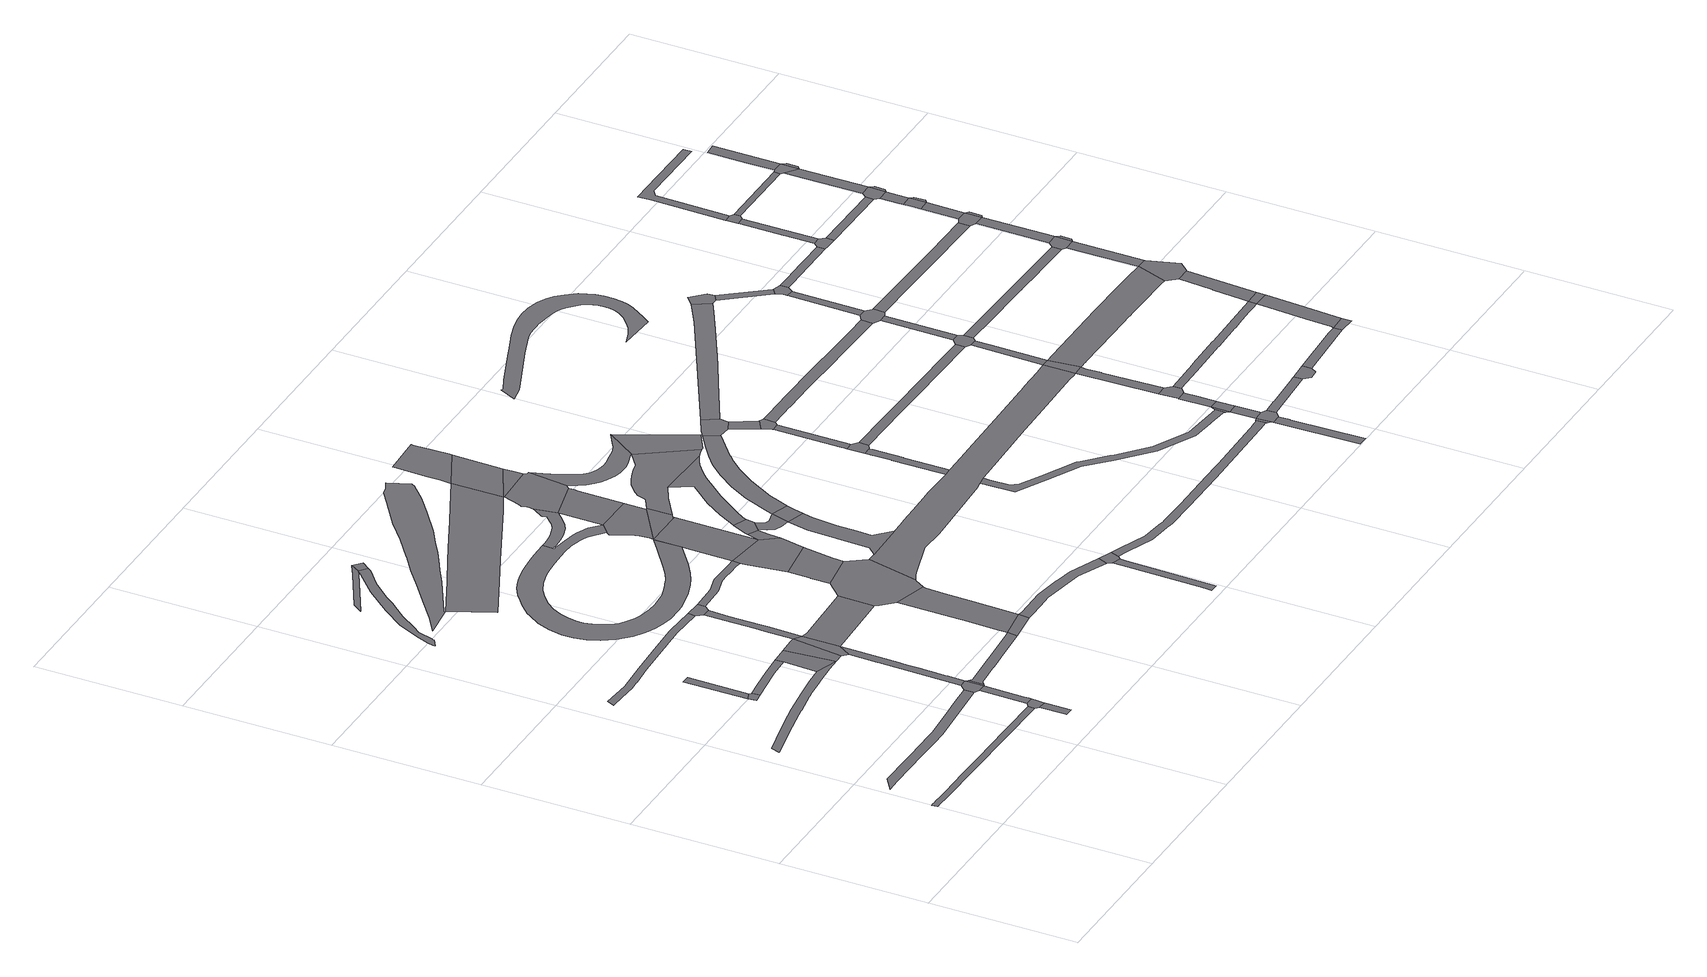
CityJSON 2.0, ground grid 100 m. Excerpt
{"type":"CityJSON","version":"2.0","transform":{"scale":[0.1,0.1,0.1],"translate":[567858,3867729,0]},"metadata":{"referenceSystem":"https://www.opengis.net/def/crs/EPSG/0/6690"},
"CityObjects":{
"road1":{"type":"Road","attributes":{"class":"1040","function":"9020","RoadStructureAttribute.sectionType":"1"},"geometry":[{"type":"MultiSurface","lod":"1","boundaries":[[[0,1,2,3,4,5,6,7,8,9,10,11,12,13,14,15,16,17]]]}]},
"road2":{"type":"Road","attributes":{"class":"1040","function":"9020","RoadStructureAttribute.sectionType":"1"},"geometry":[{"type":"MultiSurface","lod":"1","boundaries":[[[18,19,20,21,22,23,24,25,26,27,28,29,30,31,32,33,34]]]}]},
"road3":{"type":"Road","attributes":{"class":"1040","function":"9020","RoadStructureAttribute.sectionType":"1"},"geometry":[{"type":"MultiSurface","lod":"1","boundaries":[[[35,36,37,38,39,40,41,42,43,44,45,46,47,48,49,50,51,52,53,54]]]}]},
"road4":{"type":"Road","attributes":{"class":"1040","function":"9020","RoadStructureAttribute.sectionType":"4"},"geometry":[{"type":"MultiSurface","lod":"1","boundaries":[[[55,56,57,58,59]]]}]},
"road5":{"type":"Road","attributes":{"class":"1040","function":"9020","RoadStructureAttribute.sectionType":"1"},"geometry":[{"type":"MultiSurface","lod":"1","boundaries":[[[60,61,56,55]]]}]},
"road6":{"type":"Road","attributes":{"class":"1040","function":"9020","RoadStructureAttribute.sectionType":"1"},"geometry":[{"type":"MultiSurface","lod":"1","boundaries":[[[62,63,64,65,66,67]]]}]},
"road7":{"type":"Road","attributes":{"class":"1040","function":"9020","RoadStructureAttribute.sectionType":"4"},"geometry":[{"type":"MultiSurface","lod":"1","boundaries":[[[68,17,16,62,67,69,70,71,72]]]}]},
"road8":{"type":"Road","attributes":{"class":"1040","function":"9020","RoadStructureAttribute.sectionType":"1"},"geometry":[{"type":"MultiSurface","lod":"1","boundaries":[[[73,74,75,59,58,76,77,78]]]}]},
"road9":{"type":"Road","attributes":{"class":"1040","function":"9020","RoadStructureAttribute.sectionType":"1"},"geometry":[{"type":"MultiSurface","lod":"1","boundaries":[[[79,68,72,80,81,82]]]}]},
"road10":{"type":"Road","attributes":{"class":"1040","function":"9020","RoadStructureAttribute.sectionType":"1"},"geometry":[{"type":"MultiSurface","lod":"1","boundaries":[[[83,84,85,86,87,88,89,90,91,92,93,94,95,96,97,98,99,100,101,102,103,104,105]]]}]},
"road11":{"type":"Road","attributes":{"class":"1040","function":"9020","RoadStructureAttribute.sectionType":"4"},"geometry":[{"type":"MultiSurface","lod":"1","boundaries":[[[106,18,34,79,82,107]]]}]},
"road12":{"type":"Road","attributes":{"class":"1040","function":"9020","RoadStructureAttribute.sectionType":"1"},"geometry":[{"type":"MultiSurface","lod":"1","boundaries":[[[107,82,108,109]]]}]},
"road13":{"type":"Road","attributes":{"class":"1040","function":"9020","RoadStructureAttribute.sectionType":"4"},"geometry":[{"type":"MultiSurface","lod":"1","boundaries":[[[110,111,73,78,112,113,35,54]]]}]},
"road14":{"type":"Road","attributes":{"class":"1040","function":"9020","RoadStructureAttribute.sectionType":"1"},"geometry":[{"type":"MultiSurface","lod":"1","boundaries":[[[114,115,116,117,118,119,120,121,122,123,124,125,126,106,107]]]}]},
"road15":{"type":"Road","attributes":{"class":"1040","function":"9020","RoadStructureAttribute.sectionType":"1"},"geometry":[{"type":"MultiSurface","lod":"1","boundaries":[[[127,110,54,128,129]]]}]},
"road16":{"type":"Road","attributes":{"class":"1040","function":"9020","RoadStructureAttribute.sectionType":"4"},"geometry":[{"type":"MultiSurface","lod":"1","boundaries":[[[129,128,124,123,130]]]}]},
"road17":{"type":"Road","attributes":{"class":"1040","function":"9020","RoadStructureAttribute.sectionType":"1"},"geometry":[{"type":"MultiSurface","lod":"1","boundaries":[[[131,132,133,134,135,136,137,138,139,140,141,142,143,144,145,146,147,148,149,150,151,152]]]}]},
"road18":{"type":"Road","attributes":{"class":"1040","function":"9020","RoadStructureAttribute.sectionType":"1"},"geometry":[{"type":"MultiSurface","lod":"1","boundaries":[[[153,154,155,109,108,156,157,158,159,160,161,162]]]}]},
"road19":{"type":"Road","attributes":{"class":"1040","function":"9020","RoadStructureAttribute.sectionType":"1"},"geometry":[{"type":"MultiSurface","lod":"1","boundaries":[[[163,164,165,166,129,130,167,168,169,170]]]}]},
"road20":{"type":"Road","attributes":{"class":"1040","function":"9020","RoadStructureAttribute.sectionType":"1"},"geometry":[{"type":"MultiSurface","lod":"1","boundaries":[[[171,172,173,174,175,131]]]}]},
"road21":{"type":"Road","attributes":{"class":"1040","function":"9020","RoadStructureAttribute.sectionType":"4"},"geometry":[{"type":"MultiSurface","lod":"1","boundaries":[[[105,104,163,170,176,177]]]}]},
"road22":{"type":"Road","attributes":{"class":"1040","function":"9020","RoadStructureAttribute.sectionType":"1"},"geometry":[{"type":"MultiSurface","lod":"1","boundaries":[[[178,179,130,123,180,181,182,183]]]}]},
"road23":{"type":"Road","attributes":{"class":"1040","function":"9020","RoadStructureAttribute.sectionType":"4"},"geometry":[{"type":"MultiSurface","lod":"1","boundaries":[[[171,131,152,184]]]}]},
"road24":{"type":"Road","attributes":{"class":"1040","function":"2","RoadStructureAttribute.sectionType":"4"},"geometry":[{"type":"MultiSurface","lod":"1","boundaries":[[[185,153,162,186]]]}]},
"road25":{"type":"Road","attributes":{"class":"1040","function":"1","RoadStructureAttribute.sectionType":"1"},"geometry":[{"type":"MultiSurface","lod":"1","boundaries":[[[187,188,189,190,191,192,193,194,195,196,197,198,199,200,201,202,203,204,205,206,207,208,209,210,211,212,213,214,215,216,217,218,219,220,221,222,223,224,225,226,227,228,229,230,231,232,233,234,235,236,237,238,239,240,241,242,243,244,245,246,247,248,249,250,251,252,253,254,255,256,257,258,259,260,261,262,263,264,265,266,267,268,269,270,271,272,273,274,275,276,277]]]}]},
"road26":{"type":"Road","attributes":{"class":"1040","function":"2","RoadStructureAttribute.sectionType":"1"},"geometry":[{"type":"MultiSurface","lod":"1","boundaries":[[[278,279,280,281,153,185,282,283,284,285,286,287,288]]]}]},
"road27":{"type":"Road","attributes":{"class":"1040","function":"9020","RoadStructureAttribute.sectionType":"1"},"geometry":[{"type":"MultiSurface","lod":"1","boundaries":[[[289,290,291,292,293,177,176,294,295,296,297,298,299,300,301]]]}]},
"road28":{"type":"Road","attributes":{"class":"1040","function":"1","RoadStructureAttribute.sectionType":"1"},"geometry":[{"type":"MultiSurface","lod":"1","boundaries":[[[302,303,304,305,306,307,308,309,310,311,312,313,314,315,316,317,318,319,320,321,322,323,324,325,326,327,328,329,330]]]}]},
"road29":{"type":"Road","attributes":{"class":"1040","function":"1","RoadStructureAttribute.sectionType":"1"},"geometry":[{"type":"MultiSurface","lod":"1","boundaries":[[[331,332,333,334,335,336,337,338,339,340,341,342,343,344]]]}]},
"road30":{"type":"Road","attributes":{"class":"1040","function":"2","RoadStructureAttribute.sectionType":"4"},"geometry":[{"type":"MultiSurface","lod":"1","boundaries":[[[345,346,178,183,347,348,278,288,349,350,351]]]}]},
"road31":{"type":"Road","attributes":{"class":"1040","function":"2","RoadStructureAttribute.sectionType":"1"},"geometry":[{"type":"MultiSurface","lod":"1","boundaries":[[[352,353,354,355,356,346,345]]]}]},
"road32":{"type":"Road","attributes":{"class":"1040","function":"9020","RoadStructureAttribute.sectionType":"1"},"geometry":[{"type":"MultiSurface","lod":"1","boundaries":[[[357,358,359,360,361,185,186,362,363,364,365,366,367,368]]]}]},
"road33":{"type":"Road","attributes":{"class":"1040","function":"1","RoadStructureAttribute.sectionType":"4"},"geometry":[{"type":"MultiSurface","lod":"1","boundaries":[[[301,300,369,354,353,370,371]]]}]},
"road34":{"type":"Road","attributes":{"class":"1040","function":"1","RoadStructureAttribute.sectionType":"1"},"geometry":[{"type":"MultiSurface","lod":"1","boundaries":[[[372,373,374,375,376,377,378,379,380,381,382,383,384,187,277,385,386,387,388,389,390,391,392]]]}]},
"road35":{"type":"Road","attributes":{"class":"1040","function":"2","RoadStructureAttribute.sectionType":"1"},"geometry":[{"type":"MultiSurface","lod":"1","boundaries":[[[393,394,227,395,396,301,371,397]]]}]},
"road36":{"type":"Road","attributes":{"class":"1040","function":"9020","RoadStructureAttribute.sectionType":"1"},"geometry":[{"type":"MultiSurface","lod":"1","boundaries":[[[398,399,400,401,402,403,404,405,406]]]}]},
"road37":{"type":"Road","attributes":{"class":"1040","function":"1","RoadStructureAttribute.sectionType":"3"},"geometry":[{"type":"MultiSurface","lod":"1","boundaries":[[[407,408,409,410,394,228,227,393]]]}]},
"road38":{"type":"Road","attributes":{"class":"1040","function":"1","RoadStructureAttribute.sectionType":"1"},"geometry":[{"type":"MultiSurface","lod":"1","boundaries":[[[411,371,370,412,413]]]}]},
"road39":{"type":"Road","attributes":{"class":"1040","function":"1","RoadStructureAttribute.sectionType":"4"},"geometry":[{"type":"MultiSurface","lod":"1","boundaries":[[[410,414,268,267,415,416,417,418,419,394,393,397,407]]]}]},
"road40":{"type":"Road","attributes":{"class":"1040","function":"1","RoadStructureAttribute.sectionType":"4"},"geometry":[{"type":"MultiSurface","lod":"1","boundaries":[[[420,421,411,413,422,423,424,425,426]]]}]},
"road41":{"type":"Road","attributes":{"class":"1040","function":"9020","RoadStructureAttribute.sectionType":"4"},"geometry":[{"type":"MultiSurface","lod":"1","boundaries":[[[427,368,367,398,406,428,429]]]}]},
"road42":{"type":"Road","attributes":{"class":"1040","function":"3","RoadStructureAttribute.sectionType":"1"},"geometry":[{"type":"MultiSurface","lod":"1","boundaries":[[[430,431,432,433,434,435,436,437,438,439,440]]]}]},
"road43":{"type":"Road","attributes":{"class":"1040","function":"2","RoadStructureAttribute.sectionType":"1"},"geometry":[{"type":"MultiSurface","lod":"1","boundaries":[[[441,442,443,392,444,445,268,414]]]}]},
"road44":{"type":"Road","attributes":{"class":"1040","function":"1","RoadStructureAttribute.sectionType":"1"},"geometry":[{"type":"MultiSurface","lod":"1","boundaries":[[[446,447,448,449,450,424,423,451,452,453,454,455,456,430,457]]]}]},
"road45":{"type":"Road","attributes":{"class":"1040","function":"1","RoadStructureAttribute.sectionType":"4"},"geometry":[{"type":"MultiSurface","lod":"1","boundaries":[[[458,459,460,461,462,463,464,465,466,467,372,392,443,468,469]]]}]},
"road46":{"type":"Road","attributes":{"class":"1040","function":"1","RoadStructureAttribute.sectionType":"4"},"geometry":[{"type":"MultiSurface","lod":"1","boundaries":[[[457,430,440,470,471]]]}]},
"road47":{"type":"Road","attributes":{"class":"1040","function":"1","RoadStructureAttribute.sectionType":"2"},"geometry":[{"type":"MultiSurface","lod":"1","boundaries":[[[472,331,344,473]]]}]},
"road48":{"type":"Road","attributes":{"class":"1040","function":"2","RoadStructureAttribute.sectionType":"1"},"geometry":[{"type":"MultiSurface","lod":"1","boundaries":[[[474,473,472,475,476,477,478,479,480,481,482,483,484,485,331,344,462,461]]]}]},
"road49":{"type":"Road","attributes":{"class":"1040","function":"1","RoadStructureAttribute.sectionType":"1"},"geometry":[{"type":"MultiSurface","lod":"1","boundaries":[[[486,487,488,489,490,420,426,491,492,493,494,495,496,497,498,499,500]]]}]},
"road50":{"type":"Road","attributes":{"class":"1040","function":"1","RoadStructureAttribute.sectionType":"1"},"geometry":[{"type":"MultiSurface","lod":"1","boundaries":[[[501,502,503,504,505,506,507,508,509,510,511,512,513,409,408,514,486,500,515,516]]]}]},
"road51":{"type":"Road","attributes":{"class":"1040","function":"1","RoadStructureAttribute.sectionType":"1"},"geometry":[{"type":"MultiSurface","lod":"1","boundaries":[[[517,518,519,520,521,522,523,524,525,526,527,528,529,530,531,532,533,469,468,534,535,536,537,538,539,540,541,542,543,544,545,546,547,501,548]]]}]},
"road52":{"type":"Road","attributes":{"class":"1040","function":"3","RoadStructureAttribute.sectionType":"1"},"geometry":[{"type":"MultiSurface","lod":"1","boundaries":[[[549,550,551,552,553,554,555,556,557,457,471,558,559,560,561,562,563,564,565,566,567]]]}]},
"road53":{"type":"Road","attributes":{"class":"1040","function":"3","RoadStructureAttribute.sectionType":"1"},"geometry":[{"type":"MultiSurface","lod":"1","boundaries":[[[568,569,570,571,572,573,574,575,576,577,578,579,580,581,582,583,584,585,586,435,434,587,351,350,588,589,590,591,592,593,594,595,596,597,598,599,600,601,602,603,604,605]]]}]},
"road54":{"type":"Road","attributes":{"class":"1040","function":"1","RoadStructureAttribute.sectionType":"4"},"geometry":[{"type":"MultiSurface","lod":"1","boundaries":[[[548,501,516,606,607]]]}]},
"road55":{"type":"Road","attributes":{"class":"1040","function":"9020","RoadStructureAttribute.sectionType":"1"},"geometry":[{"type":"MultiSurface","lod":"1","boundaries":[[[608,609,610,611,612,613,614,615,616,617,618,619,620,621,622,623,429,428,624,625,626,627,628,629,630,631,632,633,634,635,636]]]}]},
"road56":{"type":"Road","attributes":{"class":"1040","function":"9020","RoadStructureAttribute.sectionType":"1"},"geometry":[{"type":"MultiSurface","lod":"1","boundaries":[[[637,638,639,640,641,642,643,644,645,646,647,648,649,650,651,579,578]]]}]},
"road57":{"type":"Road","attributes":{"class":"1040","function":"9020","RoadStructureAttribute.sectionType":"4"},"geometry":[{"type":"MultiSurface","lod":"1","boundaries":[[[652,653,654,643,642,655,656]]]}]},
"road58":{"type":"Road","attributes":{"class":"1040","function":"9020","RoadStructureAttribute.sectionType":"1"},"geometry":[{"type":"MultiSurface","lod":"1","boundaries":[[[657,658,659,660,661,653,652]]]}]},
"road59":{"type":"Road","attributes":{"class":"1040","function":"3","RoadStructureAttribute.sectionType":"4"},"geometry":[{"type":"MultiSurface","lod":"1","boundaries":[[[662,663,549,567,664,665,666]]]}]},
"road60":{"type":"Road","attributes":{"class":"1040","function":"9020","RoadStructureAttribute.sectionType":"1"},"geometry":[{"type":"MultiSurface","lod":"1","boundaries":[[[665,664,667,668]]]}]},
"road61":{"type":"Road","attributes":{"class":"1040","function":"9020","RoadStructureAttribute.sectionType":"4"},"geometry":[{"type":"MultiSurface","lod":"1","boundaries":[[[668,667,669,670,658,657,671,672]]]}]},
"road62":{"type":"Road","attributes":{"class":"1040","function":"9020","RoadStructureAttribute.sectionType":"1"},"geometry":[{"type":"MultiSurface","lod":"1","boundaries":[[[673,674,675,676,677,678,679,680,681,682,683,596,595,684,685,686,687,688,689,690,691,692,693,694,695,696,697,698]]]}]},
"road63":{"type":"Road","attributes":{"class":"1040","function":"9020","RoadStructureAttribute.sectionType":"1"},"geometry":[{"type":"MultiSurface","lod":"1","boundaries":[[[699,700,701,702,703,656,655,704,705,706,707,708,709]]]}]},
"road64":{"type":"Road","attributes":{"class":"1040","function":"9020","RoadStructureAttribute.sectionType":"1"},"geometry":[{"type":"MultiSurface","lod":"1","boundaries":[[[710,711,712,713,714,715,716]]]}]},
"road65":{"type":"Road","attributes":{"class":"1040","function":"9020","RoadStructureAttribute.sectionType":"1"},"geometry":[{"type":"MultiSurface","lod":"1","boundaries":[[[717,636,635,718]]]}]},
"road66":{"type":"Road","attributes":{"class":"1040","function":"9020","RoadStructureAttribute.sectionType":"4"},"geometry":[{"type":"MultiSurface","lod":"1","boundaries":[[[719,717,718,714,713,720,721]]]}]},
"road67":{"type":"Road","attributes":{"class":"1040","function":"9020","RoadStructureAttribute.sectionType":"1"},"geometry":[{"type":"MultiSurface","lod":"1","boundaries":[[[722,698,697,723]]]}]},
"road68":{"type":"Road","attributes":{"class":"1040","function":"9020","RoadStructureAttribute.sectionType":"1"},"geometry":[{"type":"MultiSurface","lod":"1","boundaries":[[[723,717,719,724]]]}]},
"road69":{"type":"Road","attributes":{"class":"1040","function":"3","RoadStructureAttribute.sectionType":"1"},"geometry":[{"type":"MultiSurface","lod":"1","boundaries":[[[725,726,662,666,727,728,729,730,731,732,733,734,735,736]]]}]},
"road70":{"type":"Road","attributes":{"class":"1040","function":"9020","RoadStructureAttribute.sectionType":"1"},"geometry":[{"type":"MultiSurface","lod":"1","boundaries":[[[737,738,739,740,741,742,743,744,745,672,671,746,747,748,749,750,751,752,753,754]]]}]},
"road71":{"type":"Road","attributes":{"class":"1040","function":"1","RoadStructureAttribute.sectionType":"1"},"geometry":[{"type":"MultiSurface","lod":"1","boundaries":[[[755,756,757,758,759,760,761,762,763,764,765,766,767,768,769,770,771,772,773,774,775,776,777,778,779,780,781,782,783,784,785,786,787,788,789,790,791,792,793,794,795,796,797,798,799,800,801,802,803,804,805,806,807,808,809,810,811]]]}]},
"road72":{"type":"Road","attributes":{"class":"1040","function":"9020","RoadStructureAttribute.sectionType":"4"},"geometry":[{"type":"MultiSurface","lod":"1","boundaries":[[[812,813,814,815,816,722,723,724]]]}]},
"road73":{"type":"Road","attributes":{"class":"1040","function":"9020","RoadStructureAttribute.sectionType":"1"},"geometry":[{"type":"MultiSurface","lod":"1","boundaries":[[[817,818,819,722,816]]]}]},
"road74":{"type":"Road","attributes":{"class":"1040","function":"9020","RoadStructureAttribute.sectionType":"4"},"geometry":[{"type":"MultiSurface","lod":"1","boundaries":[[[820,821,822,819,818,823,824,825]]]}]},
"road75":{"type":"Road","attributes":{"class":"1040","function":"9020","RoadStructureAttribute.sectionType":"1"},"geometry":[{"type":"MultiSurface","lod":"1","boundaries":[[[826,827,828,829,830,605,821,820]]]}]},
"road76":{"type":"Road","attributes":{"class":"1040","function":"9020","RoadStructureAttribute.sectionType":"1"},"geometry":[{"type":"MultiSurface","lod":"1","boundaries":[[[831,832,833,834,835,721,720,836]]]}]},
"road77":{"type":"Road","attributes":{"class":"1040","function":"9020","RoadStructureAttribute.sectionType":"4"},"geometry":[{"type":"MultiSurface","lod":"1","boundaries":[[[568,605,830,837]]]}]},
"road78":{"type":"Road","attributes":{"class":"1040","function":"9020","RoadStructureAttribute.sectionType":"1"},"geometry":[{"type":"MultiSurface","lod":"1","boundaries":[[[838,568,837,839,840]]]}]},
"road79":{"type":"Road","attributes":{"class":"1040","function":"9020","RoadStructureAttribute.sectionType":"4"},"geometry":[{"type":"MultiSurface","lod":"1","boundaries":[[[841,831,836,842,843,844]]]}]},
"road80":{"type":"Road","attributes":{"class":"1040","function":"9020","RoadStructureAttribute.sectionType":"4"},"geometry":[{"type":"MultiSurface","lod":"1","boundaries":[[[845,709,708,838,840,846,847,848]]]}]},
"road81":{"type":"Road","attributes":{"class":"1040","function":"9020","RoadStructureAttribute.sectionType":"1"},"geometry":[{"type":"MultiSurface","lod":"1","boundaries":[[[849,850,845,848]]]}]},
"road82":{"type":"Road","attributes":{"class":"1040","function":"9020","RoadStructureAttribute.sectionType":"4"},"geometry":[{"type":"MultiSurface","lod":"1","boundaries":[[[851,754,753,850,849,852,853,854,855]]]}]},
"road83":{"type":"Road","attributes":{"class":"1040","function":"3","RoadStructureAttribute.sectionType":"4"},"geometry":[{"type":"MultiSurface","lod":"1","boundaries":[[[856,857,725,736,858,859,860]]]}]},
"road84":{"type":"Road","attributes":{"class":"1040","function":"9020","RoadStructureAttribute.sectionType":"1"},"geometry":[{"type":"MultiSurface","lod":"1","boundaries":[[[861,862,863,864,865,866,867,868,825,824,869,870,871,872,873,874,875,876,877,878,879]]]}]},
"road85":{"type":"Road","attributes":{"class":"1040","function":"9020","RoadStructureAttribute.sectionType":"1"},"geometry":[{"type":"MultiSurface","lod":"1","boundaries":[[[880,851,855,881]]]}]},
"road86":{"type":"Road","attributes":{"class":"1040","function":"9020","RoadStructureAttribute.sectionType":"1"},"geometry":[{"type":"MultiSurface","lod":"1","boundaries":[[[882,883,841,844,884,885]]]}]},
"road87":{"type":"Road","attributes":{"class":"1040","function":"9020","RoadStructureAttribute.sectionType":"1"},"geometry":[{"type":"MultiSurface","lod":"1","boundaries":[[[859,858,886,887]]]}]},
"road88":{"type":"Road","attributes":{"class":"1040","function":"9020","RoadStructureAttribute.sectionType":"4"},"geometry":[{"type":"MultiSurface","lod":"1","boundaries":[[[887,886,888,889,880,881,890,891]]]}]},
"road89":{"type":"Road","attributes":{"class":"1040","function":"9020","RoadStructureAttribute.sectionType":"1"},"geometry":[{"type":"MultiSurface","lod":"1","boundaries":[[[892,893,894,895,896,897,898,899,837,830,900,901,902,903,904,905,906,907,908,909,910,911,912,913,914]]]}]},
"road90":{"type":"Road","attributes":{"class":"1040","function":"9020","RoadStructureAttribute.sectionType":"4"},"geometry":[{"type":"MultiSurface","lod":"1","boundaries":[[[915,882,885,916]]]}]},
"road91":{"type":"Road","attributes":{"class":"1040","function":"9020","RoadStructureAttribute.sectionType":"1"},"geometry":[{"type":"MultiSurface","lod":"1","boundaries":[[[917,918,847,846,919,920,921,922,923,924,925,926,927,928]]]}]},
"road92":{"type":"Road","attributes":{"class":"1040","function":"9020","RoadStructureAttribute.sectionType":"1"},"geometry":[{"type":"MultiSurface","lod":"1","boundaries":[[[929,930,891,890,931,932,933,934,935,936,937]]]}]},
"road93":{"type":"Road","attributes":{"class":"1040","function":"9020","RoadStructureAttribute.sectionType":"1"},"geometry":[{"type":"MultiSurface","lod":"1","boundaries":[[[879,938,939,940,882,915,941,942]]]}]},
"road94":{"type":"Road","attributes":{"class":"1040","function":"9020","RoadStructureAttribute.sectionType":"1"},"geometry":[{"type":"MultiSurface","lod":"1","boundaries":[[[943,944,945,853,852,946,947,948,949,950,951,952]]]}]},
"road95":{"type":"Road","attributes":{"class":"1040","function":"9020","RoadStructureAttribute.sectionType":"4"},"geometry":[{"type":"MultiSurface","lod":"1","boundaries":[[[953,861,879,942]]]}]},
"road96":{"type":"Road","attributes":{"class":"1040","function":"9020","RoadStructureAttribute.sectionType":"1"},"geometry":[{"type":"MultiSurface","lod":"1","boundaries":[[[954,955,956,957,861,953,958]]]}]},
"road97":{"type":"Road","attributes":{"class":"1040","function":"9020","RoadStructureAttribute.sectionType":"4"},"geometry":[{"type":"MultiSurface","lod":"1","boundaries":[[[959,937,936,960,961,962,963,964]]]}]},
"road98":{"type":"Road","attributes":{"class":"1040","function":"9020","RoadStructureAttribute.sectionType":"4"},"geometry":[{"type":"MultiSurface","lod":"1","boundaries":[[[914,913,954,958,965,966,967]]]}]},
"road99":{"type":"Road","attributes":{"class":"1040","function":"9020","RoadStructureAttribute.sectionType":"1"},"geometry":[{"type":"MultiSurface","lod":"1","boundaries":[[[968,969,970,971,972,959,964]]]}]},
"road100":{"type":"Road","attributes":{"class":"1040","function":"9020","RoadStructureAttribute.sectionType":"1"},"geometry":[{"type":"MultiSurface","lod":"1","boundaries":[[[973,914,967,974]]]}]},
"road101":{"type":"Road","attributes":{"class":"1040","function":"9020","RoadStructureAttribute.sectionType":"4"},"geometry":[{"type":"MultiSurface","lod":"1","boundaries":[[[975,976,977,969,968,978,979]]]}]},
"road102":{"type":"Road","attributes":{"class":"1040","function":"9020","RoadStructureAttribute.sectionType":"4"},"geometry":[{"type":"MultiSurface","lod":"1","boundaries":[[[980,928,927,973,974,981]]]}]},
"road103":{"type":"Road","attributes":{"class":"1040","function":"9020","RoadStructureAttribute.sectionType":"1"},"geometry":[{"type":"MultiSurface","lod":"1","boundaries":[[[963,962,982,983,984]]]}]},
"road104":{"type":"Road","attributes":{"class":"1040","function":"9020","RoadStructureAttribute.sectionType":"1"},"geometry":[{"type":"MultiSurface","lod":"1","boundaries":[[[981,974,985,986]]]}]},
"road105":{"type":"Road","attributes":{"class":"1040","function":"9020","RoadStructureAttribute.sectionType":"1"},"geometry":[{"type":"MultiSurface","lod":"1","boundaries":[[[987,980,981,988]]]}]},
"road106":{"type":"Road","attributes":{"class":"1040","function":"9020","RoadStructureAttribute.sectionType":"4"},"geometry":[{"type":"MultiSurface","lod":"1","boundaries":[[[989,952,951,987,988,990]]]}]},
"road107":{"type":"Road","attributes":{"class":"1040","function":"9020","RoadStructureAttribute.sectionType":"1"},"geometry":[{"type":"MultiSurface","lod":"1","boundaries":[[[990,988,991,992]]]}]},
"road108":{"type":"Road","attributes":{"class":"1040","function":"9020","RoadStructureAttribute.sectionType":"1"},"geometry":[{"type":"MultiSurface","lod":"1","boundaries":[[[979,978,993,994]]]}]},
"road109":{"type":"Road","attributes":{"class":"1040","function":"9020","RoadStructureAttribute.sectionType":"1"},"geometry":[{"type":"MultiSurface","lod":"1","boundaries":[[[995,996,997,989,990]]]}]},
"road110":{"type":"Road","attributes":{"class":"1040","function":"9020","RoadStructureAttribute.sectionType":"1"},"geometry":[{"type":"MultiSurface","lod":"1","boundaries":[[[998,999,1000,1001,1002,1003,1004,1005,1006,1007,976,975,1008,1009,1010,1011]]]}]},
"road111":{"type":"Road","attributes":{"class":"1040","function":"9020","RoadStructureAttribute.sectionType":"4"},"geometry":[{"type":"MultiSurface","lod":"1","boundaries":[[[1012,1013,1014,1015,997,996]]]}]},
"road112":{"type":"Road","attributes":{"class":"1040","function":"9020","RoadStructureAttribute.sectionType":"1"},"geometry":[{"type":"MultiSurface","lod":"1","boundaries":[[[1016,1017,1013,1012,1018,1019]]]}]},
"road113":{"type":"Road","attributes":{"class":"1040","function":"9020","RoadStructureAttribute.sectionType":"1"},"geometry":[{"type":"MultiSurface","lod":"1","boundaries":[[[1012,996,1020,1021]]]}]},
"road114":{"type":"Road","attributes":{"class":"1040","function":"9020","RoadStructureAttribute.sectionType":"4"},"geometry":[{"type":"MultiSurface","lod":"1","boundaries":[[[1022,984,983,1016,1019,1023]]]}]},
"road115":{"type":"Road","attributes":{"class":"1040","function":"9020","RoadStructureAttribute.sectionType":"1"},"geometry":[{"type":"MultiSurface","lod":"1","boundaries":[[[1023,1019,1024,1025]]]}]},
"road116":{"type":"Road","attributes":{"class":"1040","function":"9020","RoadStructureAttribute.sectionType":"1"},"geometry":[{"type":"MultiSurface","lod":"1","boundaries":[[[1026,1027,1022,1023,1028]]]}]},
"road117":{"type":"Road","attributes":{"class":"1040","function":"9020","RoadStructureAttribute.sectionType":"4"},"geometry":[{"type":"MultiSurface","lod":"1","boundaries":[[[1029,994,993,1026,1028,1030]]]}]},
"road118":{"type":"Road","attributes":{"class":"1040","function":"9020","RoadStructureAttribute.sectionType":"1"},"geometry":[{"type":"MultiSurface","lod":"1","boundaries":[[[1030,1028,1031,1032]]]}]},
"road119":{"type":"Road","attributes":{"class":"1040","function":"9020","RoadStructureAttribute.sectionType":"1"},"geometry":[{"type":"MultiSurface","lod":"1","boundaries":[[[1033,1034,1035,1036,1029,1030]]]}]}
},
"vertices":[
[726,468,0],[654,469,0],[351,473,0],[347,473,0],[119,477,0],[58,478,0],[57,478,0],[43,479,0],[27,479,0],[18,479,0],[4,480,0],[6,440,0],[17,440,0],[21,440,0],[46,439,0],[110,435,0],[1262,418,0],[1263,460,0],
[1257,888,0],[1171,881,0],[1167,881,0],[1054,871,0],[946,862,0],[741,844,0],[641,846,0],[639,846,0],[637,846,0],[150,850,0],[55,782,0],[149,785,0],[319,783,0],[484,781,0],[638,780,0],[743,778,0],[1261,823,0],
[1051,1771,0],[937,1763,0],[793,1746,0],[599,1719,0],[450,1691,0],[259,1650,0],[151,1626,0],[132,1567,0],[333,1607,0],[337,1608,0],[501,1639,0],[614,1658,0],[618,1658,0],[773,1683,0],[777,1684,0],[817,1691,0],[949,1702,0],[953,1703,0],[1113,1717,0],[1204,1719,0],
[641,2025,0],[587,2002,0],[596,1948,0],[663,1958,0],[656,2010,0],
[646,2437,0],[589,2437,0],
[1287,395,0],[1286,224,0],[1286,214,0],[1343,212,0],[1344,376,0],[1344,392,0],
[1291,482,0],[1344,394,0],[1345,415,0],[1347,456,0],[1347,479,0],
[1054,2053,0],[911,2043,0],[757,2025,0],[765,1972,0],[916,1990,0],[1061,2000,0],
[1295,801,0],[1348,501,0],[1349,534,0],[1352,800,0],
[1292,2756,0],[1086,2766,0],[1067,2767,0],[877,2758,0],[604,2744,0],[383,2728,0],[186,2741,0],[160,2691,0],[182,2691,0],[333,2681,0],[337,2681,0],[383,2678,0],[456,2683,0],[460,2683,0],[607,2694,0],[878,2708,0],[880,2708,0],[882,2708,0],[982,2713,0],[986,2713,0],[1067,2717,0],[1290,2706,0],[1294,2756,0],
[1296,928,0],[1353,927,0],
[1368,812,0],[1369,913,0],
[1171,2059,0],[1068,2054,0],[1060,1997,0],[1050,1776,0],
[1355,1045,0],[1355,1067,0],[1357,1158,0],[1357,1185,0],[1358,1230,0],[1359,1324,0],[1360,1368,0],[1360,1379,0],[1365,1684,0],[1366,1774,0],[1308,1685,0],[1305,1492,0],[1305,1488,0],
[1278,2063,0],[1276,1720,0],[1315,2063,0],
[1369,2028,0],
[837,4742,0],[809,4709,0],[658,4568,0],[514,4396,0],[403,4241,0],[333,4098,0],[299,4006,0],[288,3962,0],[285,3948,0],[342,3983,0],[343,3987,0],[347,3999,0],[347,4001,0],[378,4105,0],[419,4161,0],[501,4273,0],[557,4338,0],[603,4392,0],[650,4460,0],[764,4582,0],[872,4675,0],[892,4700,0],
[1957,946,0],[1913,940,0],[1388,895,0],[1392,830,0],[1569,845,0],[1573,845,0],[1748,860,0],[1752,860,0],[1919,874,0],[1950,876,0],
[1323,2663,0],[1319,2524,0],[1320,2321,0],[1318,2252,0],[1373,2251,0],[1375,2321,0],[1374,2523,0],[1378,2661,0],
[879,4805,0],[792,4755,0],[483,4590,0],[437,4524,0],[809,4723,0],
[1412,2700,0],[1412,2750,0],
[1874,2040,0],[1417,2020,0],[1413,1775,0],[1722,1789,0],[1726,1789,0],[1867,1795,0],
[936,4756,0],
[2169,977,0],[2162,902,0],
[1591,3881,0],[1526,3880,0],[1436,3876,0],[1372,3871,0],[1330,3866,0],[1275,3860,0],[1219,3849,0],[1172,3835,0],[1126,3819,0],[1091,3804,0],[1058,3785,0],[1024,3764,0],[976,3725,0],[930,3687,0],[894,3653,0],[863,3620,0],[843,3592,0],[792,3512,0],[757,3424,0],[738,3327,0],[740,3246,0],[754,3168,0],[785,3087,0],[835,3011,0],[915,2936,0],[978,2892,0],[1022,2871,0],[1052,2856,0],[1118,2836,0],[1193,2824,0],[1291,2820,0],[1340,2824,0],[1390,2834,0],[1448,2845,0],[1495,2856,0],[1541,2872,0],[1588,2891,0],[1640,2913,0],[1706,2949,0],[1788,3004,0],[1948,3126,0],[1945,3312,0],[1858,3245,0],[1700,3126,0],[1631,3079,0],[1574,3048,0],[1526,3028,0],[1512,3022,0],[1412,2991,0],[1344,2982,0],[1291,2980,0],[1231,2983,0],[1183,2991,0],[1140,3000,0],[1103,3015,0],[1055,3041,0],[1012,3073,0],[973,3119,0],[945,3171,0],[929,3222,0],[919,3272,0],[918,3324,0],[927,3384,0],[946,3442,0],[976,3502,0],[1022,3558,0],[1075,3608,0],[1138,3653,0],[1210,3686,0],[1298,3712,0],[1346,3717,0],[1386,3722,0],[1445,3726,0],[1531,3730,0],[1585,3728,0],[1662,3724,0],[1731,3708,0],[1744,3704,0],[1764,3696,0],[1803,3680,0],[1895,3603,0],[1961,3659,0],[1926,3693,0],[1890,3723,0],[1808,3762,0],[1781,3772,0],[1699,3785,0],[1657,3792,0],[1605,3799,0],[1588,3799,0],[1588,3812,0],
[1967,1692,0],[1963,1275,0],[1965,1252,0],[1957,997,0],[2174,1142,0],[2174,1181,0],[2176,1253,0],[2178,1276,0],[2184,1486,0],[2189,1614,0],[2191,1629,0],
[1942,2784,0],[1899,2785,0],[1773,2789,0],[1710,2788,0],[1590,2756,0],[1598,2707,0],[1716,2738,0],[1768,2739,0],[1773,2739,0],[1825,2737,0],[1897,2735,0],[1941,2732,0],[1944,2784,0],
[1802,5039,0],[1748,5013,0],[1698,5000,0],[1608,4936,0],[1588,4922,0],[1479,4845,0],[1415,4797,0],[1273,4677,0],[1118,4558,0],[1110,4551,0],[988,4463,0],[853,4357,0],[707,4245,0],[558,4127,0],[432,4038,0],[658,4067,0],[657,4073,0],[660,4080,0],[950,4236,0],[1068,4308,0],[1160,4361,0],[1235,4406,0],[1334,4471,0],[1446,4542,0],[1619,4673,0],[1724,4755,0],[1747,4773,0],[1850,4870,0],[1866,4897,0],
[1972,4685,0],[1734,4571,0],[1588,4502,0],[1412,4421,0],[1192,4317,0],[971,4212,0],[765,4116,0],[662,4066,0],[792,3784,0],[1101,3926,0],[1327,4032,0],[1833,4267,0],[1865,4282,0],[1979,4338,0],
[2236,2185,0],[1977,2146,0],[1885,1777,0],[1889,1772,0],[2239,1701,0],[2241,1704,0],[2324,2058,0],
[2241,2263,0],[2270,2468,0],[1981,2428,0],[1979,2281,0],[1979,2277,0],
[2738,920,0],[2639,937,0],[2608,943,0],[2426,975,0],[2204,972,0],[2205,901,0],[2304,902,0],[2308,902,0],[2420,903,0],[2717,851,0],[2922,763,0],[2949,830,0],
[1946,2683,0],[2304,2641,0],[2226,2749,0],
[1937,4117,0],[1924,4095,0],[1889,4040,0],[1885,4029,0],[1889,4022,0],[1897,4006,0],[1855,3965,0],[1829,3940,0],[1797,3920,0],[1752,3903,0],[1716,3893,0],[1668,3884,0],[1620,3882,0],[1629,3810,0],[1689,3813,0],[1750,3821,0],[1822,3845,0],[1860,3867,0],[1892,3892,0],[1930,3929,0],[1962,3961,0],
[2212,3314,0],[1952,3317,0],[1948,3094,0],[1947,2909,0],[2232,3314,0],
[2945,733,0],[2943,671,0],[2935,153,0],[2935,151,0],[2935,149,0],[2933,63,0],[2989,63,0],[2998,670,0],[3003,712,0],
[2232,3328,0],[2247,3339,0],[2245,3511,0],[2234,3504,0],
[2253,2836,0],[2313,2721,0],[2325,2800,0],
[2236,3656,0],[1878,3576,0],[1910,3517,0],[1933,3463,0],[1948,3407,0],[1953,3344,0],
[2306,2958,0],[2261,2861,0],[2327,2806,0],[2331,2807,0],[2394,2864,0],[2395,2891,0],[2400,2919,0],
[2950,830,0],[3026,738,0],[3045,795,0],
[2488,2682,0],[2461,2540,0],[2450,2337,0],[2444,2114,0],[2389,2055,0],[2684,2064,0],[2576,2166,0],[2582,2269,0],[2581,2408,0],[2596,2575,0],[2613,2643,0],
[2240,3968,0],[2240,3998,0],[2240,4031,0],[1962,3921,0],[1962,3883,0],
[2524,2808,0],[2448,2790,0],[2422,2798,0],[2405,2819,0],[2397,2839,0],[2334,2804,0],[2338,2788,0],[2350,2754,0],[2377,2714,0],[2425,2694,0],[2486,2683,0],[2526,2809,0],
[2288,4325,0],[2277,4326,0],[2271,4331,0],[2263,4344,0],[1982,4331,0],[1945,4219,0],[1928,4191,0],[1935,4185,0],[1939,4176,0],[1941,4145,0],[2263,4057,0],[2292,4325,0],
[2633,2720,0],[2650,2769,0],
[2266,4825,0],[2262,4482,0],
[2263,4423,0],[2266,4844,0],[2267,4954,0],[2261,5079,0],[2261,5096,0],[1985,5084,0],[1985,5080,0],[1985,5069,0],[1981,4844,0],[1980,4775,0],[1980,4763,0],[1973,4688,0],
[2515,3502,0],[2599,3366,0],[2458,3208,0],[2377,3082,0],[2308,2961,0],[2415,2949,0],[2453,3013,0],[2571,3175,0],[2649,3268,0],[2715,3346,0],[2758,3387,0],[2796,3419,0],[2829,3444,0],[2869,3469,0],[2911,3490,0],
[2754,3865,0],[2651,3787,0],[2598,3775,0],[2534,3755,0],[2489,3736,0],[2446,3714,0],[2408,3681,0],[2378,3653,0],[2356,3624,0],[2343,3593,0],[2338,3576,0],[2333,3565,0],[2322,3556,0],[2410,3446,0],[2953,3505,0],[2992,3515,0],
[2800,4015,0],[2778,4000,0],[2741,3985,0],[2694,3976,0],[2647,3967,0],[2603,3961,0],[2565,3959,0],[2526,3964,0],[2495,3973,0],[2455,3996,0],[2428,4022,0],[2406,4052,0],[2398,4068,0],[2386,4093,0],[2355,4155,0],[2319,4248,0],[2306,4285,0],[2282,4020,0],[2290,4004,0],[2295,3996,0],[2324,3954,0],[2361,3915,0],[2391,3888,0],[2426,3869,0],[2459,3853,0],[2493,3842,0],[2538,3831,0],[2571,3829,0],[2610,3830,0],[2660,3842,0],[2749,3869,0],[2900,4079,0],
[3131,3577,0],[3024,3504,0],[2943,3442,0],[2872,3382,0],[2864,3376,0],[2780,3284,0],[2692,3161,0],[2612,3024,0],[2539,2845,0],[2680,2852,0],[2710,2925,0],[2715,2933,0],[2802,3087,0],[2891,3208,0],[2957,3285,0],[2996,3321,0],[3000,3325,0],[3044,3365,0],[3184,3481,0],
[4762,2108,0],[4671,2104,0],[4493,2100,0],[4489,2100,0],[4018,2089,0],[4014,2089,0],[3835,2084,0],[3833,2084,0],[3831,2084,0],[3536,2077,0],[3449,2078,0],[3391,2074,0],[3355,2074,0],[3169,2079,0],[3046,2077,0],[2883,2071,0],[2878,2071,0],[2818,2069,0],[2758,2067,0],[2327,2057,0],[2283,1725,0],[2316,1736,0],[2593,1820,0],[2599,1820,0],[2770,1810,0],[2772,1810,0],[3346,1841,0],[3392,1850,0],[3455,1858,0],[3515,1861,0],[4055,1877,0],[4123,1878,0],[4296,1882,0],[4300,1882,0],[4686,1891,0],[4740,1890,0],[4744,1890,0],[4763,1889,0],
[3005,3512,0],[3135,3591,0],
[4756,679,0],[4721,678,0],[4717,678,0],[4712,678,0],[4675,677,0],[4228,669,0],[4196,669,0],[4074,667,0],[3714,667,0],[3504,671,0],[3502,671,0],[3472,675,0],[3422,681,0],[3303,696,0],[3122,766,0],[3047,794,0],[3101,711,0],[3289,638,0],[3474,615,0],[3476,615,0],[3488,613,0],[3499,612,0],[3713,608,0],[4074,608,0],[4747,619,0],[4757,619,0],[4768,620,0],[4775,613,0],[4768,684,0],
[3449,2144,0],[3448,2387,0],[3448,2389,0],[3448,2391,0],[3447,2593,0],[3447,2618,0],[3390,2615,0],[3390,2566,0],[3390,2564,0],[3390,2562,0],[3391,2442,0],[3391,2440,0],[3391,2438,0],[3392,2230,0],[3393,2143,0],
[3443,2735,0],[3386,2734,0],[3390,2617,0],[3481,2638,0],[3483,2703,0],
[3441,3232,0],[3384,3228,0],[3386,2770,0],[3386,2768,0],[3386,2766,0],
[3287,3668,0],[3179,3610,0],[3261,3473,0],[3339,3510,0],[3349,3571,0],
[3358,3300,0],[3434,3350,0],
[3371,3276,0],[3384,3232,0],[3462,3256,0],[3463,3334,0],
[4765,957,0],[4475,985,0],[4229,1105,0],[4043,1270,0],[4023,1288,0],[3887,1419,0],[3870,1436,0],[3633,1557,0],[3491,1631,0],[3454,1680,0],[3453,1815,0],[3393,1847,0],[3396,1814,0],[3397,1806,0],[3399,1615,0],[3607,1507,0],[3837,1390,0],[3985,1247,0],[4197,1058,0],[4459,930,0],[4620,914,0],[4624,914,0],[4632,913,0],[4760,901,0],[4770,889,0],[4768,962,0],
[4126,2691,0],[4125,2691,0],[4122,2691,0],[3642,2700,0],[3638,2700,0],[3899,2631,0],[4124,2627,0],[4397,2622,0],[4401,2622,0],[4735,2616,0],[4735,2681,0],
[4883,8,0],[4869,504,0],[4869,508,0],[4867,581,0],[4795,580,0],[4811,7,0],[4883,5,0],
[4793,694,0],[4795,592,0],
[4865,696,0],[4904,617,0],[4900,678,0],
[4785,991,0],[4788,868,0],
[4860,869,0],
[4432,4304,0],[4260,4197,0],[3712,3763,0],[3718,3766,0],[3722,3768,0],[3874,3848,0],[3978,3903,0],[3982,3905,0],[4035,3933,0],[4241,4048,0],[4409,4141,0],[4498,4192,0],
[4581,3313,0],[4577,3313,0],[4514,3315,0],[3965,3329,0],[3961,3329,0],[3953,3329,0],[3899,3330,0],[3712,3332,0],[3708,3332,0],[3656,3254,0],[3660,3254,0],[3894,3252,0],[3897,3252,0],[3898,3252,0],[4265,3242,0],[4269,3242,0],[4725,3231,0],[4728,3310,0],
[4174,4496,0],[4208,4548,0],[4242,4601,0],[4265,4649,0],[4277,4692,0],[4285,4752,0],[4283,4814,0],[4275,4867,0],[4259,4916,0],[4238,4963,0],[4189,5030,0],[4142,5077,0],[4096,5110,0],[4039,5138,0],[3958,5159,0],[3881,5165,0],[3806,5158,0],[3721,5139,0],[3633,5112,0],[3529,5071,0],[3385,5015,0],[3162,4927,0],[3070,4885,0],[3064,4883,0],[3061,4883,0],[3058,4890,0],[2998,4773,0],[3103,4794,0],[3240,4849,0],[3487,4947,0],[3652,5007,0],[3692,5017,0],[3720,5020,0],[3756,5022,0],[3789,5023,0],[3824,5021,0],[3865,5016,0],[3911,5010,0],[3953,5002,0],[3997,4991,0],[4028,4976,0],[4059,4957,0],[4095,4925,0],[4128,4891,0],[4150,4860,0],[4162,4827,0],[4170,4793,0],[4176,4751,0],[4173,4717,0],[4164,4681,0],[4146,4644,0],[4115,4601,0],[4078,4565,0],[4021,4522,0],[3962,4490,0],[3876,4460,0],[4138,4446,0],
[4860,870,0],[4859,927,0],[4859,935,0],[4858,939,0],[4857,992,0],
[4856,1115,0],[4855,1211,0],[4783,1209,0],
[4852,1342,0],[4779,1340,0],[4783,1210,0],[4893,1245,0],[4895,1247,0],[4894,1303,0],
[4840,1754,0],[4840,1758,0],[4837,1861,0],[4840,1889,0],[4843,1893,0],
[5310,703,0],[5293,702,0],[5289,702,0],[5012,685,0],[5008,685,0],[5314,642,0],
[4818,2107,0],
[4768,2595,0],[4823,2491,0],[4824,2594,0],
[5444,711,0],[5356,604,0],[5419,608,0],[5448,650,0],
[4773,2715,0],[4847,2618,0],[4847,2682,0],[4829,2714,0],
[4831,3204,0],[4775,3204,0],
[4772,3339,0],[4867,3224,0],[4873,3303,0],[4869,3303,0],[4828,3339,0],
[4494,4359,0],[4493,4358,0],[4536,4192,0],[4583,4222,0],[4579,4271,0],
[5954,1325,0],[5899,1325,0],[5457,1315,0],[5453,1315,0],[5287,1312,0],[5283,1312,0],[5172,1309,0],[5168,1309,0],[5103,1251,0],[5419,1258,0],[5423,1258,0],[5642,1263,0],[5650,1263,0],[5654,1263,0],[5713,1265,0],[5752,1266,0],[5849,1268,0],[5900,1269,0],[5951,1270,0],
[4779,3829,0],[4835,3828,0],
[5916,737,0],[5851,736,0],[5855,675,0],[5916,678,0],
[4760,3906,0],[4803,3938,0],
[4779,3857,0],[4779,3832,0],[4861,3866,0],[4861,3922,0],
[6010,2093,0],[5887,2100,0],[5691,2103,0],[5687,2103,0],[5530,2106,0],[5459,2106,0],[5455,2106,0],[4882,2107,0],[4899,1893,0],[4903,1893,0],[4906,1893,0],[5078,1892,0],[5082,1892,0],[5263,1891,0],[5267,1891,0],[5489,1890,0],[5493,1890,0],[5523,1890,0],[5766,1886,0],[5770,1886,0],[5899,1884,0],[5940,1882,0],[6012,2093,0],
[6034,742,0],[6033,674,0],
[5577,2666,0],[5191,2674,0],[4923,2616,0],[5003,2614,0],[5461,2604,0],[5465,2604,0],[5473,2604,0],[5689,2599,0],[5693,2599,0],[5826,2596,0],[5982,2592,0],[5983,2657,0],
[5002,3920,0],[4998,3920,0],[4863,3866,0],[5069,3864,0],[5073,3864,0],[5300,3862,0],[5299,3863,0],[5351,3862,0],[5352,3918,0],
[5949,1232,0],[5932,930,0],[5922,757,0],[6054,1052,0],[6067,1268,0],
[5970,3280,0],[5610,3287,0],[5368,3292,0],[5194,3217,0],[5444,3212,0],[5494,3211,0],[5597,3209,0],[5774,3205,0],[5973,3201,0],[5975,3280,0],
[6070,1329,0],
[5995,1811,0],[5978,1583,0],[5977,1579,0],[5961,1370,0],[6098,1812,0],
[5379,3948,0],[5386,3861,0],[5390,3861,0],[5464,3859,0],[5468,3915,0],[5435,3948,0],
[6125,1840,0],[6162,1880,0],[6091,2092,0],
[5435,4461,0],[5379,4458,0],[5379,4155,0],[5379,4153,0],[5379,4151,0],
[6012,2573,0],[6091,2572,0],
[5432,4543,0],[5376,4541,0],[5379,4460,0],[5456,4487,0],[5456,4527,0],
[6014,2692,0],[6093,2692,0],
[5467,3859,0],[5985,3854,0],[5985,3910,0],
[6112,2595,0],[6114,2664,0],
[6012,3182,0],[6091,3181,0],
[6014,3299,0],[6093,3298,0],
[6112,3195,0],[6114,3278,0],
[5993,4485,0],[5993,4525,0],
[6093,3434,0],[6093,3554,0],[6014,3552,0],
[5481,5133,0],[5393,5133,0],[5391,5133,0],[5389,5133,0],[5378,5133,0],[5381,5075,0],[5381,5073,0],[5381,5071,0],[5383,5048,0],[5376,4543,0],[5438,5047,0],[5481,5077,0],[5979,5072,0],[5979,5128,0],
[6092,3671,0],[6013,3669,0],[6014,3612,0],[6014,3610,0],
[6012,3824,0],[6013,3699,0],[6092,3700,0],[6091,3823,0],
[6114,3573,0],[6113,3650,0],
[6015,3945,0],[6094,3944,0],
[6112,3844,0],[6116,3915,0],
[6013,4468,0],[6012,4409,0],[6092,4409,0],
[6014,4535,0],[6093,4534,0],
[6113,4430,0],[6115,4503,0],
[6093,4987,0],[6014,4984,0],[6014,4770,0],[6014,4708,0]
]}
